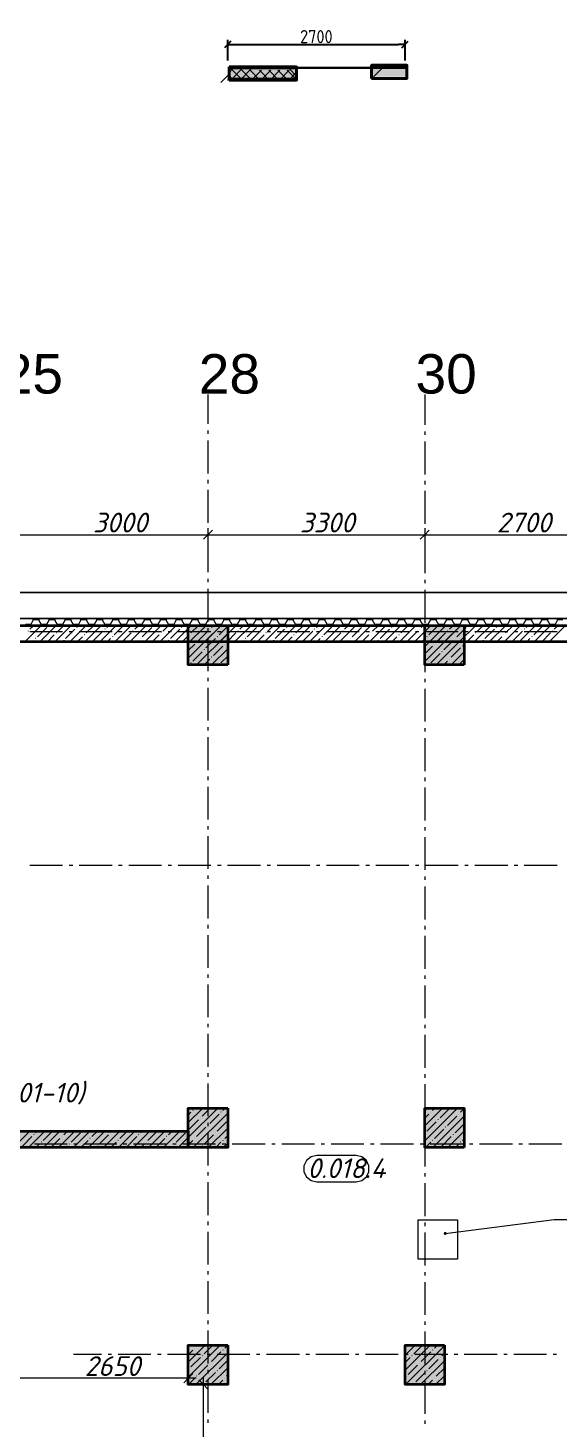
# Model space of a CAD drawing. Header units: millimetres. Extents: x -81576 to 1046824, y -248937 to 691537.
# Drawn here: x 136045 to 144131, y 670219 to 691537 of the extents above; entities that cross this region are included whole.
import ezdxf

# ---------------------------------------------------------------- set-up
doc = ezdxf.new("R2010")
doc.units = ezdxf.units.MM
doc.layers.add('0)', color=6, linetype='Continuous', lineweight=30)
doc.layers.add('0) факт', color=80, linetype='Continuous', lineweight=30)
doc.layers.add('PDF _Геометрия', color=7, linetype='Continuous', true_color=0x1d1d1d)
doc.layers.add('PDF _Сплошная заливка', color=7, linetype='Continuous', true_color=0xffffff)
doc.layers.add('PDF _Текст', color=7, linetype='Continuous')
doc.styles.add('PDF ArialMT', font='arial.ttf')
doc.styles.add('PDF ISOCPEUR Italic', font='isocpeui.ttf')
doc.styles.add('СПДС', font='isocpeur.ttf', dxfattribs={"width": 0.9})
doc.dimstyles.new('Размера А3', dxfattribs={"dimtxt": 200, "dimasz": 100, "dimexe": 70, "dimexo": 100, "dimgap": 20, "dimtad": 1, "dimdec": 0, "dimrnd": 10, "dimzin": 0, "dimdsep": 46, "dimtxsty": 'СПДС', "dimblk": 'ARROWHEAD_6', "dimcen": 1, "dimclrd": 256, "dimclre": 256, "dimclrt": 256, "dimazin": 0, "dimtfac": 1, "dimtdec": 0, "dimtmove": 2, "dimatfit": 3, "dimfxl": 1, "dimtolj": 1, "dimtzin": 0, "dimarcsym": 0})

# ---------------------------------------------------------------- blocks, each defined once
blk = doc.blocks.new('ARROWHEAD_6')
at = {"color": 0, "linetype": 'Continuous'}
for p, q in [((0, 0), (-1, 0)), ((-0.5, -0.5), (0.5, 0.5))]:
    blk.add_line(p, q, dxfattribs=at)
blk = doc.blocks.new('*D2385')
at = {"lineweight": -2, "transparency": 16777216}
for p, q in [((139086, 691044), (139086, 691356)), ((141786, 691044), (141786, 691356)), ((139186, 691286), (141686, 691286))]:
    blk.add_line(p, q, dxfattribs=at)
at = {"layer": 'Defpoints', "color": 0, "transparency": 16777216}
for p in [(141786, 691286), (139086, 690944), (141786, 690944)]:
    blk.add_point(p, dxfattribs=at)
at = {"lineweight": -2, "transparency": 16777216, "xscale": 100, "yscale": 100, "zscale": 100, "rotation": 180}
blk.add_blockref('ARROWHEAD_6', (139086, 691286), dxfattribs=at)
at = {"lineweight": -2, "transparency": 16777216, "xscale": 100, "yscale": 100, "zscale": 100}
blk.add_blockref('ARROWHEAD_6', (141786, 691286), dxfattribs=at)
at = {"transparency": 16777216, "insert": (140436, 691406), "char_height": 200, "attachment_point": 5, "style": 'СПДС'}
blk.add_mtext('\\A1;2700', dxfattribs=at)

msp = doc.modelspace()

# ---------------------------------------------------------------- hatches: boundary and pattern name
at = {"layer": '0)', "true_color": 0xb3cfd9, "transparency": 33554559}
for points in [[(140136, 690931.9), (140136, 690944.4), (139106, 690944.4), (139106, 690931.9)], [(140136, 690919.4), (140136, 690931.9), (139106, 690931.9), (139106, 690919.4)], [(140136, 690756.9), (140136, 690769.4), (139106, 690769.4), (139106, 690756.9)], [(140136, 690744.4), (140136, 690756.9), (139106, 690756.9), (139106, 690744.4)]]:
    msp.add_hatch(color=9, dxfattribs=at).paths.add_polyline_path(points)
at = {"layer": '0)', "transparency": 33554559}
for points in [[(141815.3, 690794.4), (141815.3, 690944.4), (141277.3, 690944.4), (141277.3, 690794.4)], [(140136, 690769.4), (140136, 690919.4), (139106, 690919.4), (139106, 690769.4)], [(139436, 690769.4), (140136, 690769.4), (140136, 690919.4), (139436, 690919.4)], [(140136, 690756.9), (140136, 690769.4), (139436, 690769.4), (139436, 690756.9)], [(140136, 690744.4), (140136, 690756.9), (139436, 690756.9), (139436, 690744.4)]]:
    msp.add_hatch(color=256, dxfattribs=at).paths.add_polyline_path(points)
at = {"layer": 'PDF _Сплошная заливка', "true_color": 0x636466, "transparency": 33554559}
for points in [[(138486, 681841.1), (139086, 681841.1), (139086, 682441.1), (138486, 682441.1)], [(142086, 681841.1), (142686, 681841.1), (142686, 682441.1), (142086, 682441.1)], [(138486, 674491.1), (139086, 674491.1), (139086, 675091.1), (138486, 675091.1)], [(142086, 674491.1), (142686, 674491.1), (142686, 675091.1), (142086, 675091.1)], [(138486, 674491.1), (138486, 674741.1), (134311, 674741.1), (134311, 674491.1)], [(142373.5, 673178.5), (142388.6, 673158.6), (142413.4, 673161.7), (142423.1, 673184.8), (142408, 673204.7), (142383.2, 673201.5)], [(138486, 670880.8), (139086, 670880.8), (139086, 671480.8), (138486, 671480.8)], [(141786, 670880.8), (142386, 670880.8), (142386, 671480.8), (141786, 671480.8)]]:
    msp.add_hatch(color=251, dxfattribs=at).paths.add_polyline_path(points)

# ---------------------------------------------------------------- linework, layer by layer
at = {"layer": '0)', "lineweight": 40}
for p, q in [((139106, 690744.4), (139106, 690944.4)), ((139106, 690944.4), (140136, 690944.4)), ((140136, 690744.4), (139106, 690744.4))]:
    msp.add_line(p, q, dxfattribs=at)
at = {"layer": '0)', "color": 7, "lineweight": 9}
for points in [[(139106, 690931.9), (140136, 690931.9)], [(139584.5, 690744.4), (139084.5, 690744.4)], [(139106, 690919.4), (140136, 690919.4), (140136, 690769.4), (139106, 690769.4)], [(139106, 690756.9), (140136, 690756.9)]]:
    msp.add_lwpolyline(points, dxfattribs=at)
at = {"layer": '0)', "lineweight": 40}
msp.add_lwpolyline([(139436, 690944.4), (140136, 690944.4), (140136, 690744.4), (139436, 690744.4)], dxfattribs=at)
msp.add_lwpolyline([(141277.3, 690769.4), (141277.3, 690969.4), (141815.3, 690969.4), (141815.3, 690769.4)], close=True, dxfattribs=at)
at = {"layer": '0)', "lineweight": 9}
for points in [[(141456.5, 690944.4), (141306.5, 690794.4)], [(139135.9, 690919.4), (139285.9, 690769.4)], [(139307.8, 690919.4), (139157.8, 690769.4)], [(139277.3, 690919.4), (139427.3, 690769.4)], [(139449.2, 690919.4), (139299.2, 690769.4)], [(139427.4, 690894.4), (139577.4, 690744.4)], [(139436, 690769.4), (140136, 690769.4)], [(139436, 690744.4), (139436, 690756.9), (140136, 690756.9)], [(139599.3, 690894.4), (139449.3, 690744.4)], [(140022.4, 690919.4), (140136, 690805.8)], [(140136, 690863), (140042.4, 690769.4)]]:
    msp.add_lwpolyline(points, dxfattribs=at)
at = {"layer": '0) факт'}
msp.add_lwpolyline([(139086, 690931.9), (141786, 690931.9)], dxfattribs=at)
at = {"layer": 'PDF _Геометрия', "lineweight": 9}
for points in [[(139086, 690811.6), (138983.4, 690709)], [(139166.4, 690919.4), (139106, 690859)], [(139106, 690807.9), (139144.5, 690769.4)], [(139568.8, 690894.4), (139718.8, 690744.4)], [(139740.7, 690894.4), (139590.7, 690744.4)], [(139710.3, 690894.4), (139860.3, 690744.4)], [(139882.1, 690894.4), (139732.1, 690744.4)], [(136247.8, 682441.1), (135997.8, 682191.1)], [(136085.9, 682454.5), (136005.3, 682454.5)], [(136133.7, 682441.1), (136075.2, 682382.6)], [(136126.3, 682524.4), (136085.9, 682454.5)], [(136085.9, 682454.5), (136092.5, 682443.1)], [(136115.4, 682543.1), (136126.2, 682524.3)], [(136206.9, 682524.3), (136126.3, 682524.3)], [(136331.8, 682411.1), (136189.2, 682268.5)], [(136217.7, 682543.1), (136206.9, 682524.4)], [(136206.9, 682524.3), (136247.2, 682454.5)], [(136475.9, 682441.1), (136225.9, 682191.1)], [(136247.2, 682454.5), (136240.6, 682443.1)], [(136327.9, 682454.5), (136247.2, 682454.5)], [(136327.8, 682454.5), (136334.4, 682443.1)], [(136368.2, 682524.4), (136327.9, 682454.5)], [(136357.3, 682543.1), (136368.2, 682524.3)], [(136361.8, 682441.1), (136360.3, 682439.6)], [(136448.8, 682524.3), (136368.2, 682524.3)], [(136459.7, 682543.1), (136448.8, 682524.4)], [(136448.8, 682524.3), (136489.1, 682454.5)], [(136704, 682441.1), (136454, 682191.1)], [(136489.2, 682454.5), (136482.6, 682443.1)], [(136569.8, 682454.5), (136489.2, 682454.5)], [(136589.9, 682441.1), (136502.8, 682354)], [(136610.1, 682524.4), (136569.8, 682454.5)], [(136569.8, 682454.5), (136576.4, 682443.1)], [(136599.3, 682543.1), (136610.1, 682524.3)], [(136690.8, 682524.3), (136610.1, 682524.3)], [(136932.1, 682441.1), (136682.1, 682191.1)], [(136690.7, 682524.3), (136731.1, 682454.5)], [(136701.6, 682543.1), (136690.8, 682524.4)], [(136731.1, 682454.5), (136724.5, 682443.1)], [(136811.7, 682454.5), (136731.1, 682454.5)], [(136790.3, 682413.4), (136788, 682411.1)], [(136852.1, 682524.4), (136811.7, 682454.5)], [(136811.7, 682454.5), (136818.3, 682443.1)], [(136818, 682441.1), (136816.5, 682439.6)], [(136841.2, 682543.1), (136852, 682524.3)], [(136932.7, 682524.3), (136852.1, 682524.3)], [(137160.2, 682441.1), (136910.2, 682191.1)], [(137046.1, 682441.1), (136930.5, 682325.5)], [(136943.5, 682543.1), (136932.7, 682524.4)], [(136932.7, 682524.3), (136973, 682454.5)], [(136973, 682454.5), (136966.4, 682443.1)], [(137053.7, 682454.5), (136973, 682454.5)], [(137094, 682524.4), (137053.7, 682454.5)], [(137053.7, 682454.5), (137060.2, 682443.1)], [(137083.1, 682543.1), (137094, 682524.3)], [(137174.6, 682524.3), (137094, 682524.3)], [(137388.3, 682441.1), (137138.3, 682191.1)], [(137185.5, 682543.1), (137174.6, 682524.4)], [(137174.6, 682524.3), (137214.9, 682454.5)], [(137215, 682454.5), (137208.4, 682443.1)], [(137295.6, 682454.5), (137215, 682454.5)], [(137274.2, 682441.1), (137244.2, 682411.1)], [(137335.9, 682524.4), (137295.6, 682454.5)], [(137295.6, 682454.5), (137302.2, 682443.1)], [(137325.1, 682543.1), (137335.9, 682524.3)], [(137416.6, 682524.3), (137335.9, 682524.3)], [(137500.8, 682439.6), (137358.2, 682297)], [(137616.4, 682441.1), (137366.4, 682191.1)], [(137427.4, 682543.1), (137416.6, 682524.4)], [(137416.6, 682524.3), (137456.9, 682454.5)], [(137456.9, 682454.5), (137450.3, 682443.1)], [(137537.5, 682454.5), (137456.9, 682454.5)], [(137577.9, 682524.4), (137537.5, 682454.5)], [(137537.5, 682454.5), (137544.1, 682443.1)], [(137567, 682543.1), (137577.8, 682524.3)], [(137658.5, 682524.3), (137577.9, 682524.3)], [(137844.5, 682441.1), (137594.5, 682191.1)], [(137669.3, 682543.1), (137658.5, 682524.4)], [(137658.5, 682524.3), (137698.8, 682454.5)], [(137730.4, 682441.1), (137671.8, 682382.6)], [(137698.8, 682454.5), (137692.3, 682443.1)], [(137779.5, 682454.5), (137698.8, 682454.5)], [(137819.8, 682524.4), (137779.5, 682454.5)], [(137779.5, 682454.5), (137786, 682443.1)], [(137928.5, 682411.1), (137785.9, 682268.5)], [(137808.9, 682543.1), (137819.8, 682524.3)], [(137900.4, 682524.3), (137819.8, 682524.3)], [(138072.6, 682441.1), (137822.6, 682191.1)], [(137911.3, 682543.1), (137900.4, 682524.4)], [(137900.4, 682524.3), (137940.7, 682454.5)], [(137940.8, 682454.5), (137934.2, 682443.1)], [(138021.4, 682454.5), (137940.8, 682454.5)], [(137958.5, 682441.1), (137957, 682439.6)], [(138061.7, 682524.4), (138021.4, 682454.5)], [(138021.4, 682454.5), (138028, 682443.1)], [(138300.7, 682441.1), (138050.7, 682191.1)], [(138050.9, 682543.1), (138061.7, 682524.3)], [(138142.4, 682524.3), (138061.7, 682524.3)], [(138186.6, 682441.1), (138099.5, 682354)], [(138153.2, 682543.1), (138142.4, 682524.4)], [(138142.4, 682524.3), (138182.7, 682454.5)], [(138182.7, 682454.5), (138176.1, 682443.1)], [(138263.3, 682454.5), (138182.7, 682454.5)], [(138303.7, 682524.4), (138263.3, 682454.5)], [(138263.3, 682454.5), (138269.9, 682443.1)], [(138486, 682398.4), (138528.8, 682441.1), (138278.8, 682191.1)], [(138292.8, 682543.1), (138303.7, 682524.3)], [(138384.3, 682524.3), (138303.7, 682524.3)], [(138395.1, 682543.1), (138384.3, 682524.4)], [(138384.3, 682524.3), (138424.6, 682454.5)], [(138387, 682413.4), (138384.6, 682411.1)], [(138414.7, 682441.1), (138413.2, 682439.6)], [(138424.6, 682454.5), (138418.1, 682443.1)], [(138505.3, 682454.5), (138424.6, 682454.5)], [(138486, 682170.3), (138756.9, 682441.1), (138506.9, 682191.1)], [(138486, 681942.2), (138984.9, 682441.1), (138734.9, 682191.1)], [(138545.6, 682524.4), (138505.3, 682454.5)], [(138505.3, 682454.5), (138511.8, 682443.1)], [(138534.7, 682543.1), (138545.6, 682524.3)], [(138626.2, 682524.3), (138545.6, 682524.3)], [(138637.1, 682543.1), (138626.2, 682524.4)], [(138626.2, 682524.3), (138666.6, 682454.5)], [(138666.6, 682454.5), (138660, 682443.1)], [(138747.2, 682454.5), (138666.6, 682454.5)], [(138787.5, 682524.4), (138747.2, 682454.5)], [(138747.2, 682454.5), (138753.8, 682443.1)], [(138776.7, 682543.1), (138787.5, 682524.3)], [(138868.2, 682524.3), (138787.5, 682524.3)], [(138879, 682543.1), (138868.2, 682524.4)], [(138868.2, 682524.3), (138908.5, 682454.5)], [(138908.5, 682454.5), (138901.9, 682443.1)], [(138989.1, 682454.5), (138908.5, 682454.5)], [(139097.5, 682439.6), (138954.9, 682297), (139086, 682428.1)], [(139213, 682441.1), (138963, 682191.1)], [(138989.1, 682454.5), (138995.7, 682443.1)], [(139029.5, 682524.4), (138989.2, 682454.5)], [(139018.6, 682543.1), (139029.5, 682524.3)], [(139110.1, 682524.3), (139029.5, 682524.3)], [(139121, 682543.1), (139110.1, 682524.4)], [(139110.1, 682524.3), (139150.4, 682454.5)], [(139150.4, 682454.5), (139143.9, 682443.1)], [(139231.1, 682454.5), (139150.4, 682454.5)], [(139441.1, 682441.1), (139191.1, 682191.1)], [(139271.4, 682524.4), (139231.1, 682454.5)], [(139231.1, 682454.5), (139237.6, 682443.1)], [(139260.6, 682543.1), (139271.4, 682524.3)], [(139327.1, 682441.1), (139268.5, 682382.6)], [(139352.1, 682524.3), (139271.4, 682524.3)], [(139352, 682524.3), (139392.4, 682454.5)], [(139362.9, 682543.1), (139352.1, 682524.4)], [(139525.1, 682411.1), (139382.6, 682268.5)], [(139392.4, 682454.5), (139385.8, 682443.1)], [(139473, 682454.5), (139392.4, 682454.5)], [(139669.2, 682441.1), (139419.2, 682191.1)], [(139513.3, 682524.4), (139473, 682454.5)], [(139473, 682454.5), (139479.6, 682443.1)], [(139502.5, 682543.1), (139513.3, 682524.3)], [(139594, 682524.3), (139513.3, 682524.3)], [(139555.2, 682441.1), (139553.7, 682439.6)], [(139604.8, 682543.1), (139594, 682524.4)], [(139594, 682524.3), (139634.3, 682454.5)], [(139634.3, 682454.5), (139627.7, 682443.1)], [(139715, 682454.5), (139634.3, 682454.5)], [(139897.3, 682441.1), (139647.3, 682191.1)], [(139783.3, 682441.1), (139696.2, 682354)], [(139714.9, 682454.5), (139721.5, 682443.1)], [(139755.3, 682524.4), (139715, 682454.5)], [(139744.4, 682543.1), (139755.3, 682524.3)], [(139835.9, 682524.3), (139755.3, 682524.3)], [(139846.8, 682543.1), (139835.9, 682524.4)], [(139835.9, 682524.3), (139876.2, 682454.5)], [(139876.2, 682454.5), (139869.7, 682443.1)], [(140125.4, 682441.1), (139875.4, 682191.1)], [(139956.9, 682454.5), (139876.2, 682454.5)], [(139997.2, 682524.4), (139956.9, 682454.5)], [(139956.9, 682454.5), (139963.4, 682443.1)], [(139983.7, 682413.4), (139981.3, 682411.1)], [(139986.4, 682543.1), (139997.2, 682524.3)], [(140077.9, 682524.3), (139997.2, 682524.3)], [(140011.4, 682441.1), (140009.9, 682439.6)], [(140077.8, 682524.3), (140118.2, 682454.5)], [(140088.7, 682543.1), (140077.9, 682524.4)], [(140353.5, 682441.1), (140103.5, 682191.1)], [(140118.2, 682454.5), (140111.6, 682443.1)], [(140198.8, 682454.5), (140118.2, 682454.5)], [(140239.5, 682441.1), (140123.9, 682325.5)], [(140239.1, 682524.4), (140198.8, 682454.5)], [(140198.8, 682454.5), (140205.4, 682443.1)], [(140228.3, 682543.1), (140239.1, 682524.3)], [(140319.8, 682524.3), (140239.1, 682524.3)], [(140330.6, 682543.1), (140319.8, 682524.4)], [(140319.8, 682524.3), (140360.1, 682454.5)], [(140581.6, 682441.1), (140331.6, 682191.1)], [(140360.1, 682454.5), (140353.5, 682443.1)], [(140440.8, 682454.5), (140360.1, 682454.5)], [(140467.6, 682441.1), (140437.5, 682411.1)], [(140440.7, 682454.5), (140447.3, 682443.1)], [(140481.1, 682524.4), (140440.8, 682454.5)], [(140470.2, 682543.1), (140481.1, 682524.3)], [(140561.7, 682524.3), (140481.1, 682524.3)], [(140694.1, 682439.6), (140551.6, 682297)], [(140809.7, 682441.1), (140559.7, 682191.1)], [(140572.6, 682543.1), (140561.7, 682524.4)], [(140561.7, 682524.3), (140602, 682454.5)], [(140602.1, 682454.5), (140595.5, 682443.1)], [(140682.7, 682454.5), (140602.1, 682454.5)], [(140723, 682524.4), (140682.7, 682454.5)], [(140682.7, 682454.5), (140689.3, 682443.1)], [(140712.2, 682543.1), (140723, 682524.3)], [(140803.7, 682524.3), (140723, 682524.3)], [(141037.8, 682441.1), (140787.8, 682191.1)], [(140803.6, 682524.3), (140844, 682454.5)], [(140814.5, 682543.1), (140803.7, 682524.4)], [(140844, 682454.5), (140837.4, 682443.1)], [(140924.6, 682454.5), (140844, 682454.5)], [(140923.8, 682441.1), (140865.2, 682382.6)], [(140965, 682524.4), (140924.6, 682454.5)], [(140924.6, 682454.5), (140931.2, 682443.1)], [(140954.1, 682543.1), (140964.9, 682524.3)], [(141045.6, 682524.3), (140965, 682524.3)], [(141121.8, 682411.1), (140979.3, 682268.5)], [(141265.9, 682441.1), (141015.9, 682191.1)], [(141056.4, 682543.1), (141045.6, 682524.4)], [(141045.6, 682524.3), (141085.9, 682454.5)], [(141085.9, 682454.5), (141079.3, 682443.1)], [(141166.6, 682454.5), (141085.9, 682454.5)], [(141151.9, 682441.1), (141150.3, 682439.6)], [(141166.5, 682454.5), (141173.1, 682443.1)], [(141206.9, 682524.4), (141166.6, 682454.5)], [(141196, 682543.1), (141206.9, 682524.3)], [(141287.5, 682524.3), (141206.9, 682524.3)], [(141494, 682441.1), (141244, 682191.1)], [(141298.4, 682543.1), (141287.5, 682524.4)], [(141287.5, 682524.3), (141327.8, 682454.5)], [(141380, 682441.1), (141292.9, 682354)], [(141327.9, 682454.5), (141321.3, 682443.1)], [(141408.5, 682454.5), (141327.9, 682454.5)], [(141448.8, 682524.4), (141408.5, 682454.5)], [(141408.5, 682454.5), (141415.1, 682443.1)], [(141438, 682543.1), (141448.8, 682524.3)], [(141529.5, 682524.3), (141448.8, 682524.3)], [(141722.1, 682441.1), (141472.1, 682191.1)], [(141540.3, 682543.1), (141529.5, 682524.4)], [(141529.5, 682524.3), (141569.8, 682454.5)], [(141569.8, 682454.5), (141563.2, 682443.1)], [(141650.4, 682454.5), (141569.8, 682454.5)], [(141580.4, 682413.4), (141578, 682411.1)], [(141608.1, 682441.1), (141606.5, 682439.6)], [(141690.8, 682524.4), (141650.4, 682454.5)], [(141650.4, 682454.5), (141657, 682443.1)], [(141679.9, 682543.1), (141690.7, 682524.3)], [(141771.4, 682524.3), (141690.8, 682524.3)], [(141950.2, 682441.1), (141700.2, 682191.1)], [(141836.2, 682441.1), (141720.6, 682325.5)], [(141782.2, 682543.1), (141771.4, 682524.4)], [(141771.4, 682524.3), (141811.7, 682454.5)], [(141811.7, 682454.5), (141805.1, 682443.1)], [(141892.4, 682454.5), (141811.7, 682454.5)], [(141932.7, 682524.4), (141892.4, 682454.5)], [(141892.4, 682454.5), (141898.9, 682443.1)], [(141921.8, 682543.1), (141932.7, 682524.3)], [(142086, 682348.8), (142178.3, 682441.1), (141928.3, 682191.1)], [(142013.3, 682524.3), (141932.7, 682524.3)], [(142024.2, 682543.1), (142013.3, 682524.4)], [(142013.3, 682524.3), (142053.6, 682454.5)], [(142064.3, 682441.1), (142034.2, 682411.1)], [(142053.7, 682454.5), (142047.1, 682443.1)], [(142134.3, 682454.5), (142053.7, 682454.5)], [(142086, 682120.7), (142406.4, 682441.1), (142156.4, 682191.1)], [(142086, 681892.6), (142634.5, 682441.1), (142384.5, 682191.1)], [(142174.6, 682524.4), (142134.3, 682454.5)], [(142134.3, 682454.5), (142140.9, 682443.1)], [(142163.8, 682543.1), (142174.6, 682524.3)], [(142255.3, 682524.3), (142174.6, 682524.3)], [(142266.1, 682543.1), (142255.3, 682524.4)], [(142255.3, 682524.3), (142295.6, 682454.5)], [(142295.6, 682454.5), (142289, 682443.1)], [(142376.2, 682454.5), (142295.6, 682454.5)], [(142416.6, 682524.4), (142376.2, 682454.5)], [(142376.2, 682454.5), (142382.8, 682443.1)], [(142405.7, 682543.1), (142416.5, 682524.3)], [(142497.2, 682524.3), (142416.6, 682524.3)], [(142508, 682543.1), (142497.2, 682524.4)], [(142497.2, 682524.3), (142537.5, 682454.5)], [(142537.5, 682454.5), (142531, 682443.1)], [(142618.2, 682454.5), (142537.5, 682454.5)], [(142718.5, 682411.1), (142576, 682268.5), (142686, 682378.5)], [(142862.6, 682441.1), (142612.6, 682191.1)], [(142658.5, 682524.4), (142618.2, 682454.5)], [(142618.2, 682454.5), (142624.7, 682443.1)], [(142647.6, 682543.1), (142658.5, 682524.3)], [(142739.1, 682524.3), (142658.5, 682524.3)], [(142750, 682543.1), (142739.1, 682524.4)], [(142739.1, 682524.3), (142779.4, 682454.5)], [(142748.6, 682441.1), (142747, 682439.6)], [(142779.5, 682454.5), (142772.9, 682443.1)], [(142860.1, 682454.5), (142779.5, 682454.5)], [(143090.7, 682441.1), (142840.7, 682191.1)], [(142900.4, 682524.4), (142860.1, 682454.5)], [(142860.1, 682454.5), (142866.7, 682443.1)], [(142889.6, 682543.1), (142900.4, 682524.3)], [(142976.7, 682441.1), (142889.6, 682354)], [(142981.1, 682524.3), (142900.4, 682524.3)], [(142991.9, 682543.1), (142981.1, 682524.4)], [(142981.1, 682524.3), (143021.4, 682454.5)], [(143021.4, 682454.5), (143014.8, 682443.1)], [(143102, 682454.5), (143021.4, 682454.5)], [(143318.8, 682441.1), (143068.8, 682191.1)], [(143142.4, 682524.4), (143102, 682454.5)], [(143102, 682454.5), (143108.6, 682443.1)], [(143131.5, 682543.1), (143142.4, 682524.3)], [(143223, 682524.3), (143142.4, 682524.3)], [(143177.1, 682413.4), (143174.7, 682411.1)], [(143204.8, 682441.1), (143203.2, 682439.6)], [(143233.8, 682543.1), (143223, 682524.4)], [(143223, 682524.3), (143263.3, 682454.5)], [(143263.3, 682454.5), (143256.8, 682443.1)], [(143344, 682454.5), (143263.3, 682454.5)], [(143546.9, 682441.1), (143296.9, 682191.1)], [(143432.9, 682441.1), (143317.3, 682325.5)], [(143384.3, 682524.4), (143344, 682454.5)], [(143344, 682454.5), (143350.5, 682443.1)], [(143373.4, 682543.1), (143384.3, 682524.3)], [(143464.9, 682524.3), (143384.3, 682524.3)], [(143464.9, 682524.3), (143505.3, 682454.5)], [(143475.8, 682543.1), (143465, 682524.4)], [(143505.3, 682454.5), (143498.7, 682443.1)], [(143585.9, 682454.5), (143505.3, 682454.5)], [(143775, 682441.1), (143525, 682191.1)], [(143626.2, 682524.4), (143585.9, 682454.5)], [(143585.9, 682454.5), (143592.5, 682443.1)], [(143615.4, 682543.1), (143626.2, 682524.3)], [(143706.9, 682524.3), (143626.2, 682524.3)], [(143661, 682441.1), (143630.9, 682411.1)], [(143717.7, 682543.1), (143706.9, 682524.4)], [(143706.9, 682524.3), (143747.2, 682454.5)], [(143747.2, 682454.5), (143740.6, 682443.1)], [(143887.5, 682439.6), (143745, 682297)], [(143827.9, 682454.5), (143747.2, 682454.5)], [(144003.1, 682441.1), (143753.1, 682191.1)], [(143827.8, 682454.5), (143834.4, 682443.1)], [(143868.2, 682524.4), (143827.9, 682454.5)], [(143857.3, 682543.1), (143868.2, 682524.3)], [(143948.8, 682524.3), (143868.2, 682524.3)], [(143959.7, 682543.1), (143948.8, 682524.4)], [(143948.8, 682524.3), (143989.1, 682454.5)], [(144231.2, 682441.1), (143981.2, 682191.1)], [(143989.1, 682454.5), (143982.6, 682443.1)], [(144069.8, 682454.5), (143989.1, 682454.5)], [(144117.2, 682441.1), (144058.6, 682382.6)], [(144110.1, 682524.4), (144069.8, 682454.5)], [(144069.8, 682454.5), (144076.3, 682443.1)], [(144099.3, 682543.1), (144110.1, 682524.3)], [(144190.8, 682524.3), (144110.1, 682524.3)], [(136049, 682356.4), (136046.6, 682354)], [(136132.2, 682211.5), (136111.8, 682191.1)], [(136163.1, 682242.4), (136160.7, 682240)], [(136445.8, 682297), (136339.9, 682191.1)], [(136476.7, 682327.9), (136474.3, 682325.5)], [(136590.7, 682213.9), (136588.4, 682211.5)], [(136759.4, 682382.6), (136616.9, 682240)], [(136873.5, 682268.5), (136796.1, 682191.1)], [(136904.4, 682299.4), (136902, 682297)], [(137187.1, 682354), (137044.6, 682211.5)], [(137218, 682384.9), (137215.6, 682382.6)], [(137301.2, 682240), (137252.3, 682191.1)], [(137332.1, 682270.9), (137329.7, 682268.5)], [(137614.8, 682325.5), (137480.4, 682191.1)], [(137645.7, 682356.4), (137643.3, 682354)], [(137728.9, 682211.5), (137708.5, 682191.1)], [(137759.7, 682242.4), (137757.4, 682240)], [(138042.5, 682297), (137936.6, 682191.1)], [(138073.4, 682327.9), (138071, 682325.5)], [(138187.4, 682213.9), (138185.1, 682211.5)], [(138356.1, 682382.6), (138213.6, 682240)], [(138470.2, 682268.5), (138392.8, 682191.1)], [(138615.1, 682185.3), (138612.7, 682183)], [(139086, 682314.1), (138613, 681841.1)], [(138755.3, 682097.4), (138897.9, 682240), (138849, 682191.1)], [(139086, 682200), (139068.9, 682183)], [(139211.5, 682325.5), (139077.1, 682191.1)], [(139242.4, 682356.4), (139240, 682354)], [(139325.6, 682211.5), (139305.2, 682191.1)], [(139356.4, 682242.4), (139354.1, 682240)], [(139639.2, 682297), (139533.3, 682191.1)], [(139670.1, 682327.9), (139667.7, 682325.5)], [(139784.1, 682213.9), (139781.8, 682211.5)], [(139952.8, 682382.6), (139810.3, 682240)], [(140066.9, 682268.5), (139989.5, 682191.1)], [(140097.8, 682299.4), (140095.4, 682297)], [(140380.5, 682354), (140238, 682211.5)], [(140411.4, 682384.9), (140409, 682382.6)], [(140494.6, 682240), (140445.7, 682191.1)], [(140525.4, 682270.9), (140523.1, 682268.5)], [(140808.2, 682325.5), (140673.8, 682191.1)], [(140839.1, 682356.4), (140836.7, 682354)], [(140922.2, 682211.5), (140901.9, 682191.1)], [(140953.1, 682242.4), (140950.8, 682240)], [(141235.9, 682297), (141130, 682191.1)], [(141266.8, 682327.9), (141264.4, 682325.5)], [(141380.8, 682213.9), (141378.4, 682211.5)], [(141549.5, 682382.6), (141407, 682240)], [(141663.6, 682268.5), (141586.2, 682191.1)], [(141694.4, 682299.4), (141692.1, 682297)], [(141977.2, 682354), (141834.6, 682211.5)], [(142008.1, 682384.9), (142005.7, 682382.6)], [(142086, 682234.7), (142091.3, 682240), (142042.4, 682191.1)], [(142262.3, 682183), (142404.9, 682325.5), (142270.5, 682191.1)], [(142686, 682264.5), (142262.6, 681841.1)], [(142376.4, 682068.9), (142518.9, 682211.5), (142498.6, 682191.1)], [(142832.6, 682297), (142726.7, 682191.1)], [(142863.5, 682327.9), (142861.1, 682325.5)], [(142977.5, 682213.9), (142975.1, 682211.5)], [(143146.2, 682382.6), (143003.6, 682240)], [(143260.3, 682268.5), (143182.9, 682191.1)], [(143291.1, 682299.4), (143288.8, 682297)], [(143573.9, 682354), (143431.3, 682211.5)], [(143604.8, 682384.9), (143602.4, 682382.6)], [(143687.9, 682240), (143639.1, 682191.1)], [(143718.8, 682270.9), (143716.5, 682268.5)], [(144001.6, 682325.5), (143867.2, 682191.1)], [(144032.5, 682356.4), (144030.1, 682354)], [(144115.6, 682211.5), (144095.3, 682191.1)], [(138584.2, 682154.5), (138486, 682056.2)], [(138698.3, 682040.4), (138555.7, 681897.8)], [(138729.2, 682071.3), (138726.8, 682068.9)], [(139086, 682086), (138841.1, 681841.1)], [(139011.9, 682125.9), (138869.4, 681983.4)], [(139086, 681971.9), (138983.4, 681869.3)], [(139042.8, 682156.8), (139040.4, 682154.5)], [(142205.3, 682125.9), (142086, 682006.6)], [(142319.4, 682011.9), (142176.8, 681869.3)], [(142236.2, 682156.8), (142233.8, 682154.5)], [(142350.2, 682042.8), (142347.9, 682040.4)], [(142633, 682097.4), (142490.4, 681954.9)], [(142686, 682036.4), (142490.7, 681841.1)], [(142663.9, 682128.3), (142661.5, 682125.9)], [(138529.6, 681871.7), (138527.2, 681869.3)], [(138812.3, 681926.4), (138727.1, 681841.1)], [(138843.2, 681957.2), (138840.8, 681954.9)], [(138957.3, 681843.2), (138955.2, 681841.1)], [(139086, 681857.9), (139069.2, 681841.1)], [(142150.6, 681843.2), (142148.6, 681841.1)], [(142433.4, 681897.8), (142376.7, 681841.1)], [(142464.3, 681928.7), (142461.9, 681926.4)], [(142686, 681922.3), (142604.8, 681841.1)], [(138934.1, 675091.1), (138486, 674643), (138334.1, 674491.1)], [(138706, 675091.1), (138486, 674871.1)], [(138527.2, 675026.4), (138486, 674985.2)], [(138558.1, 675057.3), (138555.7, 675054.9)], [(139086, 675014.9), (138562.2, 674491.1)], [(138592, 675091.1), (138584.2, 675083.4)], [(138672.1, 674943.2), (138669.8, 674940.8)], [(138820.1, 675091.1), (138698.3, 674969.3)], [(138954.9, 674997.9), (138812.3, 674855.3)], [(138985.8, 675028.7), (138983.4, 675026.4)], [(139048.2, 675091.1), (139011.9, 675054.9)], [(142127.5, 675091.1), (142086, 675049.6)], [(142355.6, 675091.1), (142086, 674821.5)], [(142583.7, 675091.1), (142086, 674593.4)], [(142148.3, 674997.9), (142086, 674935.6)], [(142179.2, 675028.7), (142176.8, 675026.4)], [(142241.5, 675091.1), (142205.3, 675054.9)], [(142686, 674965.3), (142211.8, 674491.1)], [(142461.9, 675083.4), (142319.4, 674940.8)], [(142576, 674969.3), (142433.4, 674826.8)], [(142606.8, 675000.2), (142604.5, 674997.9)], [(142686, 675079.4), (142633, 675026.4)], [(136075, 674741.1), (135825, 674491.1)], [(136303.1, 674741.1), (136053.1, 674491.1)], [(136189.1, 674741.1), (136160.7, 674712.7)], [(136417.2, 674741.1), (136274.7, 674598.7)], [(136531.2, 674741.1), (136281.2, 674491.1)], [(136759.3, 674741.1), (136509.3, 674491.1)], [(136645.3, 674741.1), (136588.4, 674684.2)], [(136987.4, 674741.1), (136737.4, 674491.1)], [(137215.5, 674741.1), (136965.5, 674491.1)], [(137101.5, 674741.1), (137016.1, 674655.7)], [(137443.6, 674741.1), (137193.6, 674491.1)], [(137671.7, 674741.1), (137421.7, 674491.1)], [(137557.7, 674741.1), (137443.7, 674627.2)], [(137899.8, 674741.1), (137649.8, 674491.1)], [(137785.8, 674741.1), (137757.4, 674712.7)], [(138013.9, 674741.1), (137871.4, 674598.7)], [(138127.9, 674741.1), (137877.9, 674491.1)], [(138356, 674741.1), (138106, 674491.1)], [(138242, 674741.1), (138185.1, 674684.2)], [(138641.3, 674912.3), (138498.7, 674769.8)], [(138755.3, 674798.3), (138612.7, 674655.7)], [(138786.2, 674829.2), (138783.8, 674826.8)], [(139086, 674786.8), (138790.3, 674491.1)], [(139068.9, 674883.8), (138926.4, 674741.2)], [(142262.3, 674883.8), (142119.8, 674741.2)], [(142376.4, 674769.8), (142233.8, 674627.2)], [(142293.2, 674914.7), (142290.8, 674912.3)], [(142407.3, 674800.6), (142404.9, 674798.3)], [(142686, 674737.2), (142439.9, 674491.1)], [(142686, 674851.3), (142547.4, 674712.7)], [(136103.7, 674655.7), (135961.1, 674513.1)], [(136134.5, 674686.6), (136132.2, 674684.2)], [(136217.7, 674541.7), (136167.2, 674491.1)], [(136248.6, 674572.5), (136246.2, 674570.2)], [(136531.3, 674627.2), (136395.3, 674491.1)], [(136562.2, 674658.1), (136559.9, 674655.7)], [(136645.4, 674513.1), (136623.4, 674491.1)], [(136676.3, 674544), (136673.9, 674541.7)], [(136845, 674712.7), (136702.4, 674570.2)], [(136959, 674598.7), (136851.5, 674491.1)], [(136989.9, 674629.6), (136987.5, 674627.2)], [(137104, 674515.5), (137101.6, 674513.1)], [(137272.7, 674684.2), (137130.1, 674541.7)], [(137303.6, 674715.1), (137301.2, 674712.7)], [(137386.7, 674570.2), (137307.7, 674491.1)], [(137417.6, 674601.1), (137415.2, 674598.7)], [(137700.4, 674655.7), (137557.8, 674513.1)], [(137731.2, 674686.6), (137728.9, 674684.2)], [(137814.4, 674541.7), (137763.9, 674491.1)], [(137845.3, 674572.5), (137842.9, 674570.2)], [(138128, 674627.2), (137992, 674491.1)], [(138158.9, 674658.1), (138156.6, 674655.7)], [(138242.1, 674513.1), (138220.1, 674491.1)], [(138273, 674544), (138270.6, 674541.7)], [(138441.7, 674712.7), (138299.1, 674570.2)], [(138555.7, 674598.7), (138486, 674529), (138448.2, 674491.1)], [(138586.6, 674629.6), (138584.2, 674627.2)], [(138700.7, 674515.5), (138698.3, 674513.1)], [(138869.4, 674684.2), (138726.8, 674541.7)], [(138900.2, 674715.1), (138897.9, 674712.7)], [(138983.4, 674570.2), (138904.3, 674491.1)], [(139014.3, 674601.1), (139011.9, 674598.7)], [(139086, 674558.7), (139018.4, 674491.1)], [(139086, 674672.8), (139040.4, 674627.2)], [(142093.6, 674715.1), (142091.3, 674712.7)], [(142176.8, 674570.2), (142097.7, 674491.1)], [(142207.7, 674601.1), (142205.3, 674598.7)], [(142490.4, 674655.7), (142347.9, 674513.1)], [(142521.3, 674686.6), (142518.9, 674684.2)], [(142604.5, 674541.7), (142553.9, 674491.1)], [(142635.4, 674572.5), (142633, 674570.2)], [(142686, 674623.2), (142661.5, 674598.7)], [(142686, 674509.1), (142668, 674491.1)], [(138517.1, 671480.8), (138486, 671449.6)], [(138745.2, 671480.8), (138486, 671221.5)], [(138973.3, 671480.8), (138486, 670993.4)], [(138555.7, 671405.3), (138486, 671335.6)], [(138586.6, 671436.2), (138584.2, 671433.8)], [(139086, 671365.3), (138601.4, 670880.8)], [(138631.2, 671480.8), (138612.7, 671462.3)], [(138700.7, 671322.1), (138698.3, 671319.8)], [(138859.3, 671480.8), (138726.8, 671348.3)], [(138983.4, 671376.8), (138840.8, 671234.2)], [(139014.3, 671407.7), (139011.9, 671405.3)], [(139086, 671479.4), (139040.4, 671433.8)], [(141938.6, 671480.8), (141786, 671328.2)], [(142166.7, 671480.8), (141786, 671100.1)], [(142386, 671472), (141794.8, 670880.8)], [(141824.6, 671480.8), (141806.1, 671462.3)], [(141894, 671322.1), (141891.7, 671319.8)], [(142052.7, 671480.8), (141920.2, 671348.3)], [(142176.8, 671376.8), (142034.2, 671234.2)], [(142207.7, 671407.7), (142205.3, 671405.3)], [(142280.8, 671480.8), (142233.8, 671433.8)], [(142386, 671357.9), (142347.9, 671319.8)], [(138501.1, 671122.6), (138498.7, 671120.2)], [(138669.8, 671291.3), (138527.2, 671148.7)], [(138783.8, 671177.2), (138641.3, 671034.6)], [(138814.7, 671208.1), (138812.3, 671205.7)], [(139086, 671137.2), (138829.5, 670880.8)], [(139086, 671251.3), (138954.9, 671120.2)], [(141863.2, 671291.3), (141786, 671214.1)], [(141977.2, 671177.2), (141834.6, 671034.6)], [(142008.1, 671208.1), (142005.7, 671205.7)], [(142386, 671243.9), (142022.9, 670880.8)], [(142290.8, 671262.7), (142148.3, 671120.2)], [(142386, 671129.8), (142262.3, 671006.1)], [(142321.7, 671293.6), (142319.4, 671291.3)], [(138584.2, 670977.6), (138487.4, 670880.8)], [(138615.1, 671008.5), (138612.7, 671006.1)], [(138729.2, 670894.5), (138726.8, 670892.1)], [(138897.9, 671063.2), (138755.3, 670920.6)], [(138928.8, 671094), (138926.4, 671091.7)], [(139011.9, 670949.1), (138943.6, 670880.8)], [(139042.8, 670980), (139040.4, 670977.6)], [(139086, 670909.1), (139057.6, 670880.8)], [(139086, 671023.2), (139068.9, 671006.1)], [(141808.5, 671008.5), (141806.1, 671006.1)], [(141922.5, 670894.5), (141920.2, 670892.1)], [(142091.3, 671063.2), (141948.7, 670920.6)], [(142122.1, 671094), (142119.8, 671091.7)], [(142205.3, 670949.1), (142137, 670880.8)], [(142236.2, 670980), (142233.8, 670977.6)], [(142386, 671015.8), (142251, 670880.8)], [(142386, 670901.7), (142376.4, 670892.1)]]:
    msp.add_lwpolyline(points, dxfattribs=at)
at = {"layer": 'PDF _Геометрия', "color": 7, "lineweight": 9}
for points in [[(139737.4, 690744.4), (139684.5, 690744.4)], [(138786, 685956.9), (138786, 685508.3)], [(142086, 685956.9), (142086, 685493.8)], [(138786, 685408.3), (138786, 685355.4)], [(142086, 685393.8), (142086, 685340.9)], [(138786, 685255.4), (138786, 684755.4)], [(142086, 685240.9), (142086, 684740.9)], [(138786, 684655.4), (138786, 684602.4)], [(142086, 684640.9), (142086, 684588)], [(138786, 684502.4), (138786, 684002.4)], [(142086, 684488), (142086, 683988)], [(138856, 683892), (138786, 683822), (138716, 683752)], [(138786, 683921), (138786, 683822), (138786, 683702)], [(138786, 683902.4), (138786, 683849.5)], [(142156, 683892), (142086, 683822), (142016, 683752)], [(142086, 683921), (142086, 683822), (142086, 683702)], [(142086, 683888), (142086, 683835.1)], [(117786, 683822), (120786, 683822), (121116, 683822), (123386, 683822), (126786, 683822), (128786, 683822), (129786, 683822), (132136, 683822), (134436, 683822), (135786, 683822), (138786, 683822), (142086, 683822), (144786, 683822), (145336, 683822), (146036, 683822), (148336, 683822), (149686, 683822), (150136, 683822), (154336, 683822), (156836, 683822), (157336, 683822), (162836, 683822)], [(138786, 683749.5), (138786, 683249.5)], [(142086, 683735.1), (142086, 683235.1)], [(138786, 683149.5), (138786, 683096.6)], [(142086, 683135.1), (142086, 683082.1)], [(138786, 682996.6), (138786, 682496.6)], [(142086, 682982.1), (142086, 682482.1)], [(176286, 682443.1), (134085.7, 682443.1)], [(176286, 682441.1), (134085.7, 682441.1)], [(138786, 682396.6), (138786, 682343.7)], [(136572.8, 682341.1), (136072.8, 682341.1)], [(136725.7, 682341.1), (136672.8, 682341.1)], [(137325.7, 682341.1), (136825.7, 682341.1)], [(137478.7, 682341.1), (137425.7, 682341.1)], [(138078.7, 682341.1), (137578.7, 682341.1)], [(138231.6, 682341.1), (138178.7, 682341.1)], [(138831.6, 682341.1), (138331.6, 682341.1)], [(138786, 682243.7), (138786, 681743.7)], [(138984.5, 682341.1), (138931.6, 682341.1)], [(139584.5, 682341.1), (139084.5, 682341.1)], [(139737.4, 682341.1), (139684.5, 682341.1)], [(140337.4, 682341.1), (139837.4, 682341.1)], [(140490.3, 682341.1), (140437.4, 682341.1)], [(141090.3, 682341.1), (140590.3, 682341.1)], [(141243.2, 682341.1), (141190.3, 682341.1)], [(141843.2, 682341.1), (141343.2, 682341.1)], [(141996.2, 682341.1), (141943.2, 682341.1)], [(142086, 682382.1), (142086, 682329.2)], [(142086, 682229.2), (142086, 681729.2)], [(142596.2, 682341.1), (142096.2, 682341.1)], [(142749.1, 682341.1), (142696.2, 682341.1)], [(143349.1, 682341.1), (142849.1, 682341.1)], [(143502, 682341.1), (143449.1, 682341.1)], [(144102, 682341.1), (143602, 682341.1)], [(138786, 681643.7), (138786, 681590.8)], [(142086, 681629.2), (142086, 681576.3)], [(138786, 681490.8), (138786, 680990.8)], [(142086, 681476.3), (142086, 680976.3)], [(138786, 680890.8), (138786, 680837.9)], [(138786, 680737.9), (138786, 680237.9)], [(142086, 680876.3), (142086, 680823.4)], [(142086, 680723.4), (142086, 680223.4)], [(138786, 680137.9), (138786, 680084.9)], [(142086, 680123.4), (142086, 680070.5)], [(138786, 679984.9), (138786, 679484.9)], [(142086, 679970.5), (142086, 679470.5)], [(138786, 679384.9), (138786, 679332)], [(138786, 679232), (138786, 678732)], [(142086, 679370.5), (142086, 679317.6)], [(142086, 679217.6), (142086, 678717.5)], [(136072.8, 678790.8), (136572.8, 678790.8)], [(136672.8, 678790.8), (136725.7, 678790.8)], [(136825.7, 678790.8), (137325.7, 678790.8)], [(137425.7, 678790.8), (137478.7, 678790.8)], [(137578.7, 678790.8), (138078.7, 678790.8)], [(138178.7, 678790.8), (138231.6, 678790.8)], [(138331.6, 678790.8), (138831.6, 678790.8)], [(138931.6, 678790.8), (138984.5, 678790.8)], [(139084.5, 678790.8), (139584.5, 678790.8)], [(139684.5, 678790.8), (139737.4, 678790.8)], [(139837.4, 678790.8), (140337.4, 678790.8)], [(140437.4, 678790.8), (140490.3, 678790.8)], [(140590.3, 678790.8), (141090.3, 678790.8)], [(141190.3, 678790.8), (141243.2, 678790.8)], [(141343.2, 678790.8), (141843.2, 678790.8)], [(141943.2, 678790.8), (141996.2, 678790.8)], [(142096.2, 678790.8), (142596.2, 678790.8)], [(142696.2, 678790.8), (142749.1, 678790.8)], [(142849.1, 678790.8), (143349.1, 678790.8)], [(143449.1, 678790.8), (143502, 678790.8)], [(143602, 678790.8), (144102, 678790.8)], [(138786, 678632), (138786, 678579.1)], [(142086, 678617.6), (142086, 678564.6)], [(138786, 678479.1), (138786, 677979.1)], [(142086, 678464.6), (142086, 677964.6)], [(138786, 677879.1), (138786, 677826.2)], [(138786, 677726.2), (138786, 677226.2)], [(142086, 677864.6), (142086, 677811.7)], [(142086, 677711.7), (142086, 677211.7)], [(138786, 677126.2), (138786, 677073.3)], [(142086, 677111.7), (142086, 677058.8)], [(138786, 676973.3), (138786, 676473.3)], [(142086, 676958.8), (142086, 676458.8)], [(138786, 676373.3), (138786, 676320.3)], [(138786, 676220.4), (138786, 675720.3)], [(142086, 676358.8), (142086, 676305.9)], [(142086, 676205.9), (142086, 675705.9)], [(138786, 675620.4), (138786, 675567.4)], [(142086, 675605.9), (142086, 675553)], [(138786, 675467.4), (138786, 674967.4)], [(142086, 675453), (142086, 674953)], [(138786, 674867.4), (138786, 674814.5)], [(142086, 674853), (142086, 674800)], [(136643.9, 674541.1), (136143.9, 674541.1)], [(136796.8, 674541.1), (136743.9, 674541.1)], [(137396.8, 674541.1), (136896.8, 674541.1)], [(137549.7, 674541.1), (137496.8, 674541.1)], [(138149.7, 674541.1), (137649.7, 674541.1)], [(138302.6, 674541.1), (138249.7, 674541.1)], [(138902.6, 674541.1), (138402.6, 674541.1)], [(138786, 674714.5), (138786, 674214.5)], [(139055.6, 674541.1), (139002.6, 674541.1)], [(139655.6, 674541.1), (139155.6, 674541.1)], [(139808.5, 674541.1), (139755.6, 674541.1)], [(140408.5, 674541.1), (139908.5, 674541.1)], [(140561.4, 674541.1), (140508.5, 674541.1)], [(141161.4, 674541.1), (140661.4, 674541.1)], [(141314.3, 674541.1), (141261.4, 674541.1)], [(141914.3, 674541.1), (141414.3, 674541.1)], [(142067.2, 674541.1), (142014.3, 674541.1)], [(142086, 674700), (142086, 674200)], [(142667.2, 674541.1), (142167.2, 674541.1)], [(142820.1, 674541.1), (142767.2, 674541.1)], [(143420.1, 674541.1), (142920.1, 674541.1)], [(143573.1, 674541.1), (143520.1, 674541.1)], [(144173.1, 674541.1), (143673.1, 674541.1)], [(138786, 674114.5), (138786, 674061.6)], [(142086, 674100), (142086, 674047.1)], [(138786, 673961.6), (138786, 673461.6)], [(142086, 673947.1), (142086, 673447.1)], [(138786, 673361.6), (138786, 673308.7)], [(142086, 673347.1), (142086, 673294.2)], [(142398.3, 673181.6), (144056.4, 673392.5), (144723.2, 673392.5)], [(138786, 673208.7), (138786, 672708.7)], [(142086, 673194.2), (142086, 672694.2)], [(138786, 672608.7), (138786, 672555.8)], [(142086, 672594.2), (142086, 672541.3)], [(138786, 672455.8), (138786, 671955.8)], [(142086, 672441.3), (142086, 671941.3)], [(138786, 671855.8), (138786, 671802.8)], [(142086, 671841.3), (142086, 671788.4)], [(138786, 671702.8), (138786, 671202.8)], [(142086, 671688.4), (142086, 671188.4)], [(136736, 671341.1), (137165.1, 671341.1)], [(137265.1, 671341.1), (137318, 671341.1)], [(137418, 671341.1), (137918, 671341.1)], [(138018, 671341.1), (138071, 671341.1)], [(138171, 671341.1), (138671, 671341.1)], [(138771, 671341.1), (138823.9, 671341.1)], [(138923.9, 671341.1), (139423.9, 671341.1)], [(139523.9, 671341.1), (139576.8, 671341.1)], [(139676.8, 671341.1), (140176.8, 671341.1)], [(140276.8, 671341.1), (140329.7, 671341.1)], [(140429.7, 671341.1), (140929.7, 671341.1)], [(141029.7, 671341.1), (141082.6, 671341.1)], [(141182.6, 671341.1), (141682.6, 671341.1)], [(141782.6, 671341.1), (141835.6, 671341.1)], [(141935.6, 671341.1), (142435.6, 671341.1)], [(142535.6, 671341.1), (142588.5, 671341.1)], [(142688.5, 671341.1), (143188.5, 671341.1)], [(143288.5, 671341.1), (143341.4, 671341.1)], [(143441.4, 671341.1), (143941.4, 671341.1)], [(144041.4, 671341.1), (144094.3, 671341.1)], [(138486, 670877.6), (138486, 670976.6), (138486, 671096.6)], [(138786, 671102.8), (138786, 671049.9)], [(138606, 670976.6), (135716.2, 670976.6)], [(138416, 670906.6), (138486, 670976.6), (138556, 671046.6)], [(138645.6, 670950.8), (138715.6, 670880.8), (138785.6, 670810.8)], [(138715.6, 664421.1), (138715.6, 671000.8)], [(138786, 670949.9), (138786, 670449.9)], [(142086, 671088.4), (142086, 671035.5)], [(142086, 670935.5), (142086, 670435.5)], [(138616.6, 670880.8), (138715.6, 670880.8), (138835.6, 670880.8)], [(138786, 670349.9), (138786, 670297)], [(142086, 670335.5), (142086, 670282.5)]]:
    msp.add_lwpolyline(points, dxfattribs=at)
at = {"layer": 'PDF _Геометрия', "color": 1, "lineweight": 9}
for points in [[(139851.7, 690894.4), (140001.7, 690744.4)], [(140023.5, 690894.4), (139873.5, 690744.4)], [(139993.1, 690894.4), (140143.1, 690744.4)], [(140144.7, 690874.1), (140015, 690744.4)]]:
    msp.add_lwpolyline(points, dxfattribs=at)
at = {"layer": 'PDF _Геометрия', "color": 7, "lineweight": 9}
for points in [[(201544, 682941.1), (96896, 682941.1), (96896, 651568.6), (96896, 682941.1)], [(141041.4, 674366.9), (140441.4, 674366.9), (140354.7, 674347.1), (140285.1, 674291.6), (140246.5, 674211.4), (140246.5, 674122.4), (140285.1, 674042.2), (140354.7, 673986.7), (140441.4, 673966.9), (141041.4, 673966.9), (141128.2, 673986.7), (141197.8, 674042.2), (141236.4, 674122.4), (141236.4, 674211.4), (141197.8, 674291.6), (141128.2, 674347.1)], [(142586, 672791.1), (141986, 672791.1), (141986, 673391.1), (142586, 673391.1)], [(142586, 672791.1), (141986, 672791.1), (141986, 673391.1), (142586, 673391.1)]]:
    msp.add_lwpolyline(points, close=True, dxfattribs=at)
at = {"layer": 'PDF _Геометрия', "color": 7, "lineweight": 13}
for points in [[(97276, 669786.1), (97276, 682551.1), (97386, 682551.1), (201086, 682551.1), (201196, 682551.1), (201196, 637747.2)], [(176286, 682543.1), (134085.7, 682543.1)]]:
    msp.add_lwpolyline(points, dxfattribs=at)
at = {"layer": 'PDF _Геометрия', "color": 7, "lineweight": 35}
for points in [[(134085.7, 682441.1), (176286, 682441.1)], [(134311, 674491.1), (134311, 674741.1), (134311, 682191.1), (134561, 682191.1), (134561, 674741.1), (138486, 674741.1), (138486, 674491.1), (134561, 674491.1)], [(150036, 682191.1), (134311, 682191.1)]]:
    msp.add_lwpolyline(points, dxfattribs=at)
for points in [[(139086, 681841.1), (138486, 681841.1), (138486, 682441.1), (139086, 682441.1)], [(142686, 681841.1), (142086, 681841.1), (142086, 682441.1), (142686, 682441.1)], [(139086, 675091.1), (139086, 674491.1), (138486, 674491.1), (138486, 675091.1)], [(142686, 674491.1), (142086, 674491.1), (142086, 675091.1), (142686, 675091.1)], [(139086, 671480.8), (139086, 670880.8), (138486, 670880.8), (138486, 671480.8)], [(142386, 671480.8), (142386, 670880.8), (141786, 670880.8), (141786, 671480.8)]]:
    msp.add_lwpolyline(points, close=True, dxfattribs=at)
at = {"layer": 'PDF _Геометрия', "lineweight": 9}
for points in [[(138527.2, 682325.5), (138642.8, 682441.1)], [(138840.8, 682411.1), (138870.9, 682441.1)], [(142148.3, 682297), (142290.8, 682439.6)], [(142461.9, 682382.6), (142520.5, 682441.1)], [(138498.7, 682297), (138501.1, 682299.4)], [(138641.3, 682211.5), (138783.8, 682354)], [(138812.3, 682382.6), (138814.7, 682384.9)], [(138926.4, 682268.5), (138928.8, 682270.9)], [(142119.8, 682268.5), (142122.1, 682270.9)], [(142433.4, 682354), (142435.8, 682356.4)], [(142547.4, 682240), (142549.8, 682242.4)]]:
    msp.add_lwpolyline(points, close=True, dxfattribs=at)

# ---------------------------------------------------------------- texts
at = {"layer": 'PDF _Текст', "attachment_point": 4}
for s, insert, char_height, style in [('25', (135645.8, 686266.6), 600, 'PDF ArialMT'), ('28', (138645.8, 686266.6), 600, 'PDF ArialMT'), ('30', (141945.8, 686266.6), 600, 'PDF ArialMT'), ('3000', (137033.2, 684006.7), 300, 'PDF ISOCPEUR Italic'), ('3300', (140183.2, 684006.7), 300, 'PDF ISOCPEUR Italic'), ('2700', (143183.2, 684006.7), 300, 'PDF ISOCPEUR Italic'), ('(АР01-10)', (135249.5, 675310.9), 300, 'PDF ISOCPEUR Italic'), ('0.018.4', (140299.3, 674174.8), 300, 'PDF ISOCPEUR Italic'), ('2650', (136908.3, 671161.3), 300, 'PDF ISOCPEUR Italic')]:
    msp.add_mtext(s, dxfattribs=dict(at, insert=insert, char_height=char_height, style=style))

# ---------------------------------------------------------------- dimensions: what is measured, and where the dimension line sits
dim = msp.add_linear_dim(base=(141786, 691286.1), p1=(139086, 690944.4), p2=(141786, 690944.4), dimstyle='Размера А3')
dim.commit()
dim.dimension.update_dxf_attribs({"geometry": '*D2385', "text_midpoint": (140436, 691406.1)})

doc.saveas('drawing.dxf')
